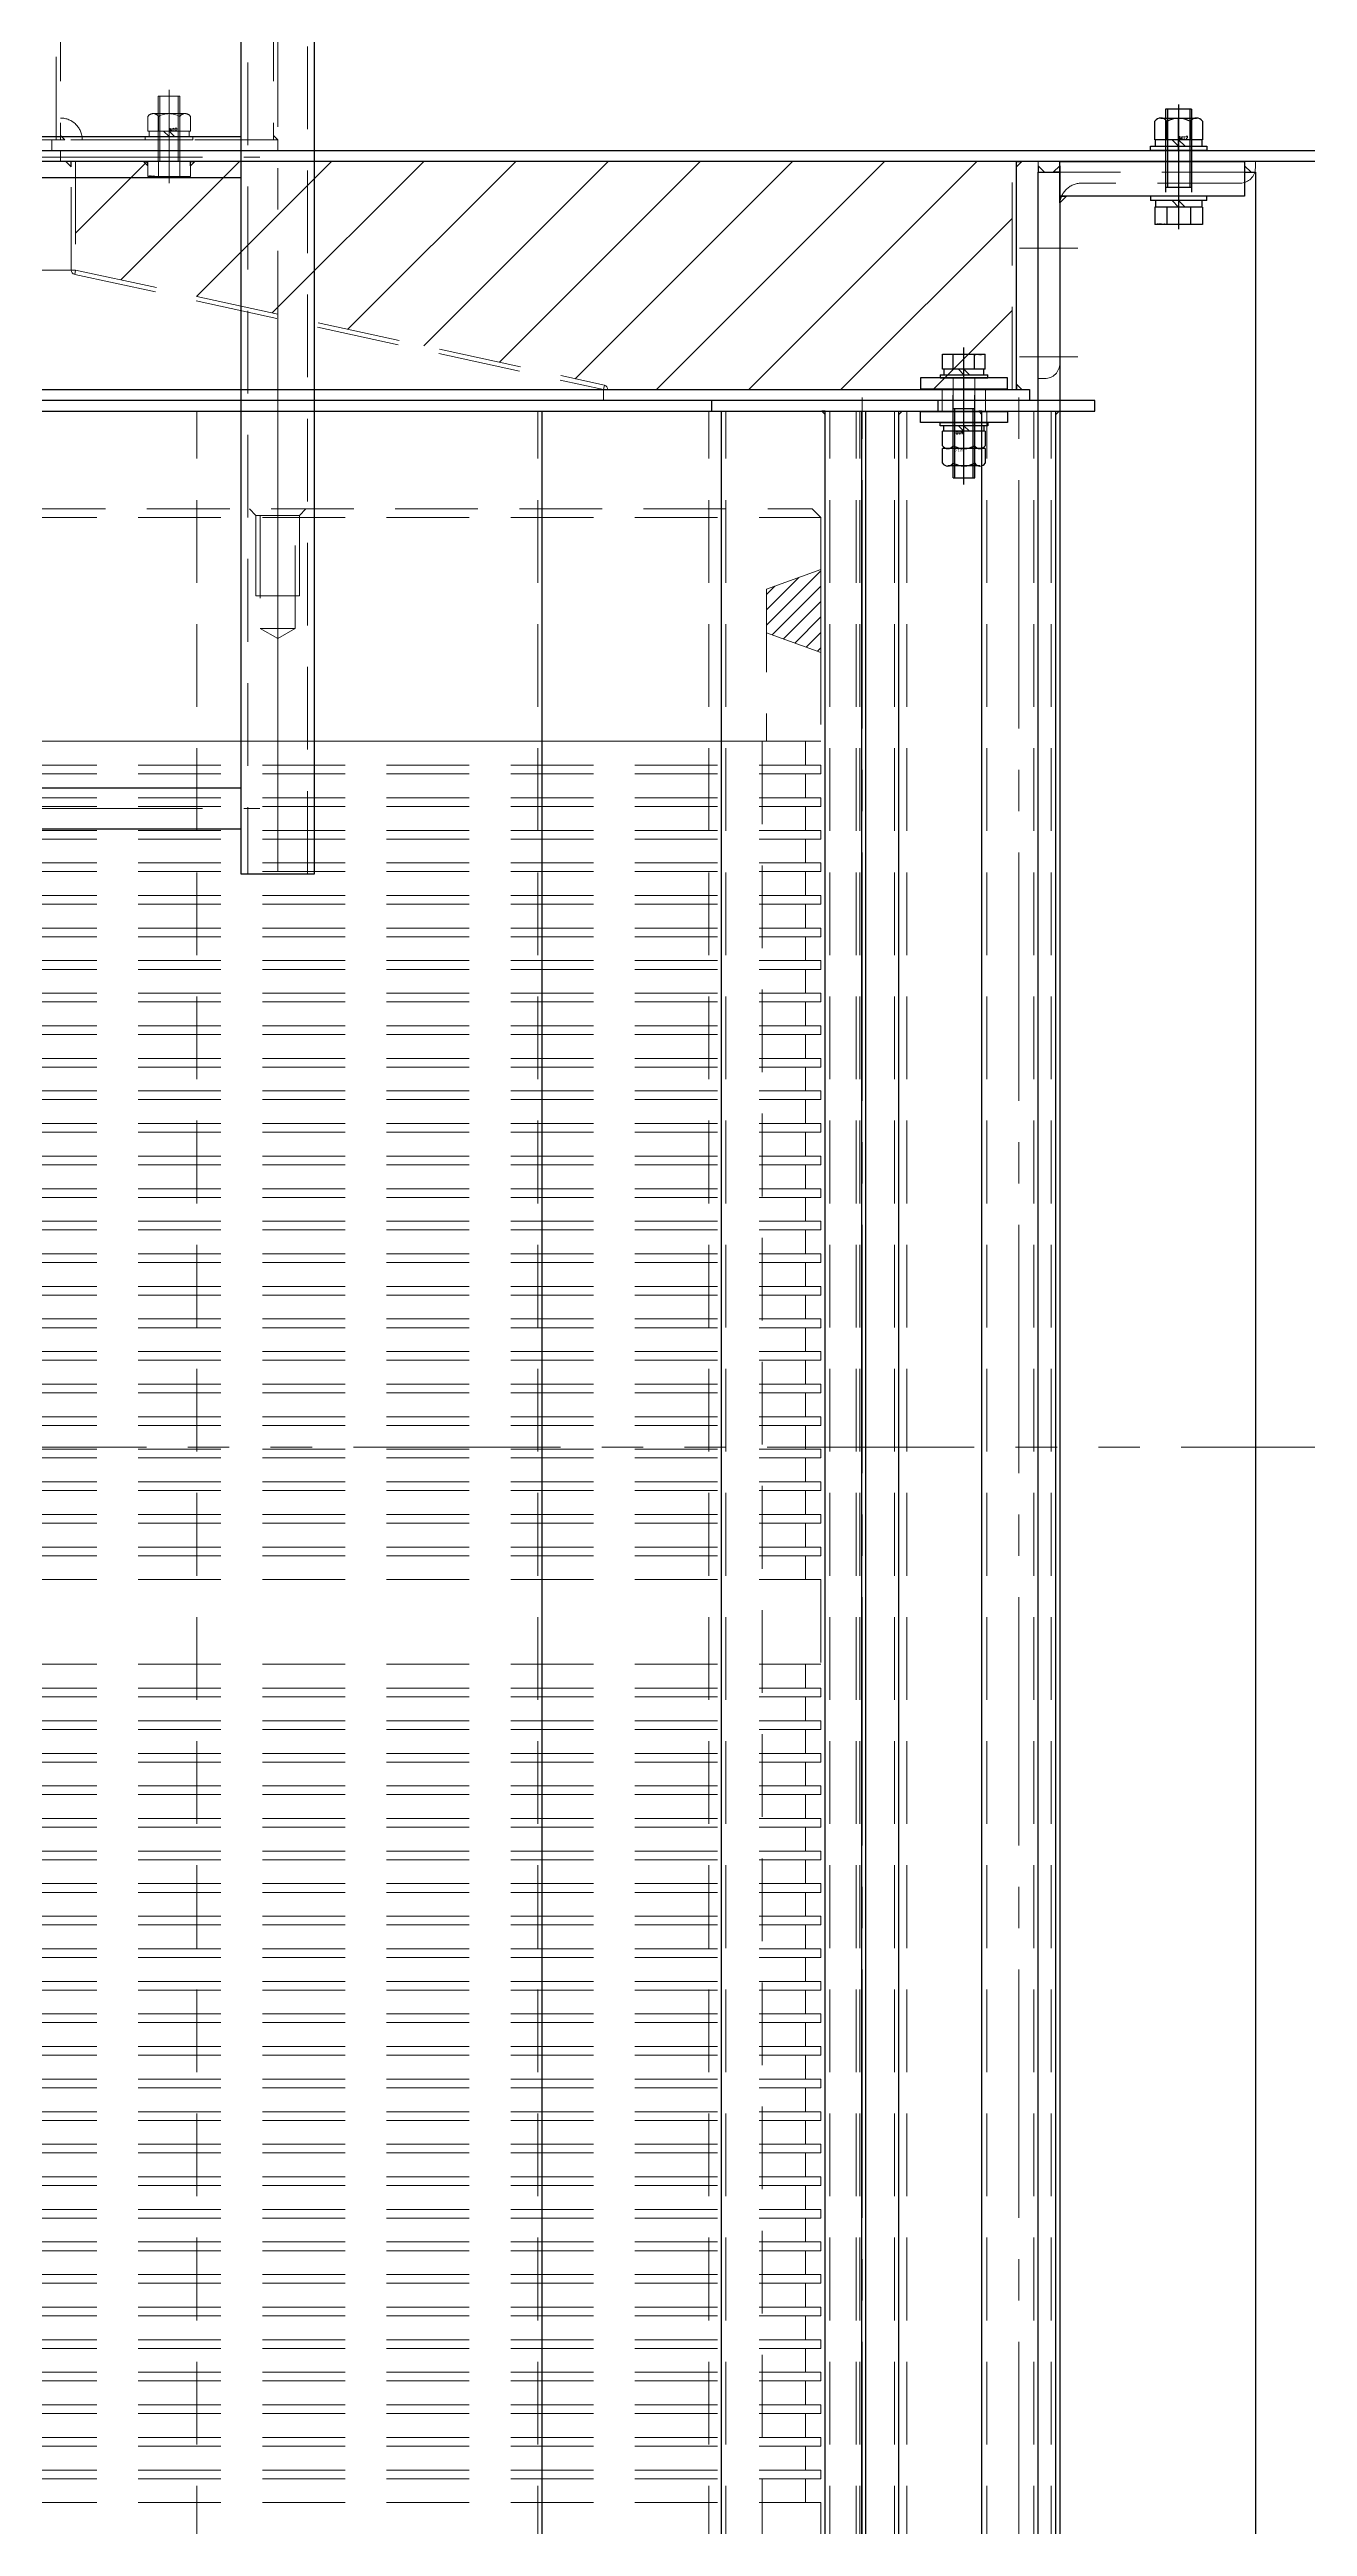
# Model space of a CAD drawing. Header units: millimetres. Extents: x -16130 to 36813, y -8099 to 27484.
# Drawn here: x 28755 to 29334, y 3811 to 4952 of the extents above; entities that cross this region are included whole.
import ezdxf

# ---------------------------------------------------------------- set-up
doc = ezdxf.new("R2010")
doc.units = ezdxf.units.MM
doc.header["$LTSCALE"] = 6
for name, pattern in [('CENTER2', [28.575, 19.05, -3.175, 3.175, -3.175]), ('HIDDEN', [9.525, 6.35, -3.175]), ('PHANTOM2', [31.75, 15.875, -3.175, 3.175, -3.175, 3.175, -3.175])]:
    doc.linetypes.add(name, pattern=pattern)
for name, color, linetype, lineweight in [('04_HIDDEN', 2, 'HIDDEN', 13), ('05_CENTER', 4, 'CENTER2', 13), ('06_PHANTOM', 2, 'PHANTOM2', 13), ('08_DIM', 3, 'Continuous', 13)]:
    doc.layers.add(name, color=color, linetype=linetype, lineweight=lineweight)
doc.layers.add('10_DRAFT', color=8, linetype='Continuous', lineweight=0, plot=False)
doc.styles.add('KANJI0', font='txt.shx', dxfattribs={"width": 0.9, "height": 30, "bigfont": 'bigfont'})
doc.styles.add('KSS_TXT', font='txt.shx', dxfattribs={"bigfont": 'extfont2.shx'})
doc.styles.add('KSS_TXT_L', font='txt.shx', dxfattribs={"height": 3, "bigfont": 'extfont2.shx'})

# ---------------------------------------------------------------- blocks, each defined once
blk = doc.blocks.new('A$C2B834F33_1_1')
at = {"color": 0}
for p, q in [((0, 0), (-100, 0)), ((-100, -3), (-100, 0)), ((0, 0), (0, -100)), ((-93, -10), (-20, -10)), ((-10, -20), (-10, -93)), ((-3, -100), (0, -100))]:
    blk.add_line(p, q, dxfattribs=at)
for centre, radius, start, end in [((-93, -3), 7, 180, 270), ((-20, -20), 10, 0, 90), ((-3, -93), 7, 180, 270)]:
    blk.add_arc(centre, radius, start, end, dxfattribs=at)
blk = doc.blocks.new('A$C036E680E_1_1')
at = {"color": 0}
blk.add_line((610, 2592), (610, -934), dxfattribs=at)
at = {"color": 3}
for points in [[(600, 2592), (603, 2592), (600, 2595), (600, 2595)], [(610, 2592), (607, 2592), (610, 2595), (610, 2595)], [(695, 2592), (698, 2592), (695, 2595), (695, 2595)], [(610, 2581), (613, 2581), (610, 2578), (610, 2578)]]:
    blk.add_lwpolyline(points, close=True, dxfattribs=at)
at = {"color": 0}
blk.add_lwpolyline([(695, 2592), (700, 2592), (700, -934), (600, -934), (600, 2592), (610, 2592)], dxfattribs=at)
blk.add_lwpolyline([(610, 2597), (695, 2597), (695, 2581), (610, 2581)], close=True, dxfattribs=at)
at = {"layer": '04_HIDDEN'}
blk.add_line((695, 2592), (610, 2592), dxfattribs=at)
at = {"layer": '05_CENTER'}
for p, q in [((664.7, 2605.8), (664.7, 2571.9)), ((591.5, 2557), (618.3, 2557)), ((591.5, 2507), (618.3, 2507))]:
    blk.add_line(p, q, dxfattribs=at)
at = {"layer": '04_HIDDEN', "xscale": -1}
blk.add_blockref('A$C2B834F33_1_1', (600, 2597), dxfattribs=at)
blk = doc.blocks.new('A$C742A68D0_1_1_1')
at = {"color": 0}
for p, q in [((-9.8, 7), (9.8, 7)), ((-9.8, 0), (-9.8, 7)), ((-9.8, 0), (9.8, 0)), ((-4.9, 0), (-4.9, 7)), ((4.9, 0), (4.9, 7)), ((9.8, 0), (9.8, 7))]:
    blk.add_line(p, q, dxfattribs=at)
at = {"color": 0, "linetype": 'HIDDEN'}
for p, q in [((-5, -30), (-5, 0)), ((-4.2, -30), (-4.2, 0)), ((4.2, -30), (4.2, 0)), ((5, -30), (5, 0)), ((-5, -30), (5, -30))]:
    blk.add_line(p, q, dxfattribs=at)
at = {"color": 0, "linetype": 'CENTER2'}
blk.add_line((0, -33), (0, 10), dxfattribs=at)
at = {"layer": '10_DRAFT', "style": 'KSS_TXT_L'}
blk.add_text('BT-M10x30L', height=0.3, dxfattribs=at).set_placement((6.8, 6.7))
blk = doc.blocks.new('A$C693B3F9C_1_1')
h = blk.add_hatch()
h.set_pattern_fill('_USER', color=3, scale=30, angle=135, pattern_type=0)
h.set_pattern_definition([(45, (-28794, -6915.302), (-21.213203, 21.213203), [])])
h.paths.add_polyline_path([(157, 0), (157, 0), (588, 0), (588, -105), (400, -105), (400.4, -103), (157, -50), (157, -50)])
at = {"color": 0}
blk.add_line((590, -105), (590, 0), dxfattribs=at)
blk.add_lwpolyline([(-905, 5), (905, 5), (905, 0), (-905, 0)], close=True, dxfattribs=at)
at = {"color": 3}
for points in [[(155, 0), (152.5, 0), (152.5, 0), (155, -2.5)], [(190.2, 0), (188.2, 0), (188.2, 0), (190.2, -2)], [(209.8, 0), (211.8, 0), (211.8, 0), (209.8, -2)], [(590, 0), (592.5, 0), (592.5, 0), (590, -2.5)], [(590, -105), (592.5, -105), (592.5, -105), (590, -102.5)]]:
    blk.add_lwpolyline(points, close=True, dxfattribs=at)
at = {"color": 0}
blk.add_lwpolyline([(82.6, -105), (596, -105), (596, -110), (82.6, -110)], dxfattribs=at)
at = {"layer": '04_HIDDEN'}
for p, q in [((150, 5), (150, 0)), ((588, -105), (588, 0)), ((-155, -50), (155, -50)), ((156.6, -52), (157, -50)), ((156.6, -52), (400, -105)), ((157, -50), (400.4, -103)), ((400, -105), (400.4, -103)), ((400, -110), (400, -105))]:
    blk.add_line(p, q, dxfattribs=at)
blk.add_lwpolyline([(155, 0), (157, 0), (157, -50), (155, -50)], close=True, dxfattribs=at)
at = {"layer": '05_CENTER'}
for p, q in [((664.7, 16.9), (664.7, -11)), ((565.8, -116.4), (565.8, -98.6))]:
    blk.add_line(p, q, dxfattribs=at)
at = {"layer": '08_DIM'}
for centre, start, end in [((157, -50), 180, 257.7066), ((400, -105), 0, 78.1666)]:
    blk.add_arc(centre, 2, start, end, dxfattribs=at)
at = {"layer": '04_HIDDEN', "rotation": 180}
blk.add_blockref('A$C742A68D0_1_1_1', (200, 0), dxfattribs=at)
blk = doc.blocks.new('A$C28E10C10_1_1_1')
h = blk.add_hatch()
h.set_pattern_fill('_USER', color=3, scale=5, angle=45, style=0, pattern_type=0)
h.set_pattern_definition([(45, (-1256.782, -15543.1433), (-3.5355339, 3.5355339), [])])
h.paths.add_polyline_path([(500, 2270.1), (475, 2261), (475, 2241), (500, 2231.9)])
at = {"color": 0}
for p, q in [((-500, 2294), (500, 2294)), ((-496, 2298), (496, 2298)), ((500, 2294), (496, 2298)), ((500, 2294), (500, 2191)), ((-500, 2191), (500, 2191)), ((493, 2191), (493, 2180)), ((-500, 2180), (500, 2180)), ((500, 2180), (500, 2176)), ((-500, 2176), (500, 2176)), ((493, 2176), (493, 2165)), ((-500, 2165), (500, 2165)), ((-500, 2161), (500, 2161)), ((493, 2161), (493, 2150)), ((500, 2165), (500, 2161)), ((-500, 2150), (500, 2150)), ((-500, 2146), (500, 2146)), ((493, 2146), (493, 2135)), ((500, 2150), (500, 2146)), ((-500, 2135), (500, 2135)), ((500, 2135), (500, 2131)), ((-500, 2131), (500, 2131)), ((493, 2131), (493, 2120)), ((-500, 2120), (500, 2120)), ((-500, 2116), (500, 2116)), ((493, 2116), (493, 2105)), ((500, 2120), (500, 2116)), ((-500, 2105), (500, 2105)), ((-500, 2101), (500, 2101)), ((493, 2101), (493, 2090)), ((500, 2105), (500, 2101)), ((-500, 2090), (500, 2090)), ((500, 2090), (500, 2086)), ((-500, 2086), (500, 2086)), ((493, 2086), (493, 2075)), ((-500, 2075), (500, 2075)), ((-500, 2071), (500, 2071)), ((493, 2071), (493, 2060)), ((500, 2075), (500, 2071)), ((-500, 2060), (500, 2060)), ((-500, 2056), (500, 2056)), ((493, 2056), (493, 2045)), ((500, 2060), (500, 2056)), ((-500, 2045), (500, 2045)), ((500, 2045), (500, 2041)), ((-500, 2041), (500, 2041)), ((493, 2041), (493, 2030)), ((-500, 2030), (500, 2030)), ((-500, 2026), (500, 2026)), ((493, 2026), (493, 2015)), ((500, 2030), (500, 2026)), ((-500, 2015), (500, 2015)), ((-500, 2011), (500, 2011)), ((493, 2011), (493, 2000)), ((500, 2015), (500, 2011)), ((-500, 2000), (500, 2000)), ((-500, 1996), (500, 1996)), ((493, 1996), (493, 1985)), ((500, 2000), (500, 1996)), ((-500, 1985), (500, 1985)), ((500, 1985), (500, 1981)), ((-500, 1981), (500, 1981)), ((493, 1981), (493, 1970)), ((-500, 1970), (500, 1970)), ((-500, 1966), (500, 1966)), ((493, 1966), (493, 1955)), ((500, 1970), (500, 1966)), ((-500, 1955), (500, 1955)), ((-500, 1951), (500, 1951)), ((493, 1951), (493, 1940)), ((500, 1955), (500, 1951)), ((-500, 1940), (500, 1940)), ((500, 1940), (500, 1936)), ((-500, 1936), (500, 1936)), ((493, 1936), (493, 1925)), ((-500, 1925), (500, 1925)), ((-500, 1921), (500, 1921)), ((493, 1921), (493, 1910)), ((500, 1925), (500, 1921)), ((-500, 1910), (500, 1910)), ((-500, 1906), (500, 1906)), ((493, 1906), (493, 1895)), ((500, 1910), (500, 1906)), ((-500, 1895), (500, 1895)), ((500, 1895), (500, 1891)), ((-500, 1891), (500, 1891)), ((493, 1891), (493, 1880)), ((-500, 1880), (500, 1880)), ((-500, 1876), (500, 1876)), ((493, 1876), (493, 1865)), ((500, 1880), (500, 1876)), ((-500, 1865), (500, 1865)), ((-500, 1861), (500, 1861)), ((493, 1861), (493, 1850)), ((500, 1865), (500, 1861)), ((-500, 1850), (500, 1850)), ((500, 1850), (500, 1846)), ((-500, 1846), (500, 1846)), ((493, 1846), (493, 1835)), ((-500, 1835), (500, 1835)), ((-500, 1831), (500, 1831)), ((493, 1831), (493, 1820)), ((500, 1835), (500, 1831)), ((-500, 1820), (500, 1820)), ((-500, 1816), (500, 1816)), ((493, 1816), (493, 1805)), ((500, 1820), (500, 1816)), ((-500, 1805), (500, 1805)), ((500, 1805), (500, 1766)), ((-500, 1766), (500, 1766)), ((-500, 1766), (500, 1766)), ((493, 1766), (493, 1755)), ((-500, 1755), (500, 1755)), ((-500, 1751), (500, 1751)), ((493, 1751), (493, 1740)), ((500, 1755), (500, 1751)), ((-500, 1740), (500, 1740)), ((-500, 1736), (500, 1736)), ((493, 1736), (493, 1725)), ((500, 1740), (500, 1736)), ((-500, 1725), (500, 1725)), ((500, 1725), (500, 1721)), ((-500, 1721), (500, 1721)), ((493, 1721), (493, 1710)), ((-500, 1710), (500, 1710)), ((-500, 1706), (500, 1706)), ((493, 1706), (493, 1695)), ((500, 1710), (500, 1706)), ((-500, 1695), (500, 1695)), ((-500, 1691), (500, 1691)), ((493, 1691), (493, 1680)), ((500, 1695), (500, 1691)), ((-500, 1680), (500, 1680)), ((500, 1680), (500, 1676)), ((-500, 1676), (500, 1676)), ((493, 1676), (493, 1665)), ((-500, 1665), (500, 1665)), ((-500, 1661), (500, 1661)), ((493, 1661), (493, 1650)), ((500, 1665), (500, 1661)), ((-500, 1650), (500, 1650)), ((-500, 1646), (500, 1646)), ((493, 1646), (493, 1635)), ((500, 1650), (500, 1646)), ((-500, 1635), (500, 1635)), ((-500, 1631), (500, 1631)), ((493, 1631), (493, 1620)), ((500, 1635), (500, 1631)), ((-500, 1620), (500, 1620)), ((500, 1620), (500, 1616)), ((-500, 1616), (500, 1616)), ((493, 1616), (493, 1605)), ((-500, 1605), (500, 1605)), ((-500, 1601), (500, 1601)), ((493, 1601), (493, 1590)), ((500, 1605), (500, 1601)), ((-500, 1590), (500, 1590)), ((-500, 1586), (500, 1586)), ((493, 1586), (493, 1575)), ((500, 1590), (500, 1586)), ((-500, 1575), (500, 1575)), ((500, 1575), (500, 1571)), ((-500, 1571), (500, 1571)), ((493, 1571), (493, 1560)), ((-500, 1560), (500, 1560)), ((-500, 1556), (500, 1556)), ((493, 1556), (493, 1545)), ((500, 1560), (500, 1556)), ((-500, 1545), (500, 1545)), ((-500, 1541), (500, 1541)), ((493, 1541), (493, 1530)), ((500, 1545), (500, 1541)), ((-500, 1530), (500, 1530)), ((500, 1530), (500, 1526)), ((-500, 1526), (500, 1526)), ((493, 1526), (493, 1515)), ((-500, 1515), (500, 1515)), ((-500, 1511), (500, 1511)), ((493, 1511), (493, 1500)), ((500, 1515), (500, 1511)), ((-500, 1500), (500, 1500)), ((-500, 1496), (500, 1496)), ((493, 1496), (493, 1485)), ((500, 1500), (500, 1496)), ((-500, 1485), (500, 1485)), ((500, 1485), (500, 1481)), ((-500, 1481), (500, 1481)), ((493, 1481), (493, 1470)), ((-500, 1470), (500, 1470)), ((-500, 1466), (500, 1466)), ((493, 1466), (493, 1455)), ((500, 1470), (500, 1466)), ((-500, 1455), (500, 1455)), ((-500, 1451), (500, 1451)), ((493, 1451), (493, 1440)), ((500, 1455), (500, 1451)), ((-500, 1440), (500, 1440)), ((500, 1440), (500, 1436)), ((-500, 1436), (500, 1436)), ((493, 1436), (493, 1425)), ((-500, 1425), (500, 1425)), ((-500, 1421), (500, 1421)), ((493, 1421), (493, 1410)), ((500, 1425), (500, 1421)), ((-500, 1410), (500, 1410)), ((-500, 1406), (500, 1406)), ((493, 1406), (493, 1395)), ((500, 1410), (500, 1406)), ((-500, 1395), (500, 1395)), ((500, 1395), (500, 1391)), ((-500, 1391), (500, 1391)), ((493, 1391), (493, 1380)), ((-500, 1380), (500, 1380)), ((500, 1380), (500, 1341))]:
    blk.add_line(p, q, dxfattribs=at)
at = {"layer": '04_HIDDEN'}
for p, q in [((240, 2295), (237, 2298)), ((260, 2295), (240, 2295)), ((240, 2295), (240, 2258)), ((242, 2295), (242, 2243)), ((258, 2243), (258, 2295)), ((260, 2295), (263, 2298)), ((260, 2258), (260, 2295)), ((500, 2270.1), (475, 2261)), ((475, 2261), (475, 2191)), ((240, 2258), (260, 2258)), ((258, 2243), (242, 2243)), ((250, 2238.4), (242, 2243)), ((258, 2243), (250, 2238.4)), ((500, 2231.9), (475, 2241)), ((475, 2191), (-475, 2191)), ((473, 2191), (473, 105))]:
    blk.add_line(p, q, dxfattribs=at)
at = {"layer": '05_CENTER'}
blk.add_line((250, 2304.4), (250, 2233.1), dxfattribs=at)
at = {"layer": '08_DIM'}
blk.add_line((500, 2231.9), (500, 2270.1), dxfattribs=at)
blk = doc.blocks.new('A$C7D087C01_1_1')
blk.add_blockref('A$C28E10C10_1_1_1', (-175, 139))
blk = doc.blocks.new('A$C70905D72_1_1')
at = {"color": 0}
for p, q in [((-5, -338.5), (-2370, -338.5)), ((-5, -468.7), (-2370, -468.7)), ((-5, -502.7), (-2370, -502.7))]:
    blk.add_line(p, q, dxfattribs=at)
blk.add_lwpolyline([(-2375, -520.7), (-2375, 33.2), (-2370, 33.2), (-2370, -520.7)], close=True, dxfattribs=at)
at = {"color": 3}
for points in [[(-2370, -468.7), (-2370, -467.2), (-2370, -467.2), (-2368.5, -468.7)], [(-2370, -502.7), (-2370, -504.2), (-2370, -504.2), (-2368.5, -502.7)]]:
    blk.add_lwpolyline(points, close=True, dxfattribs=at)
at = {"layer": '04_HIDDEN'}
for p, q in [((-5, -179.5), (-2370, -179.5)), ((-5, -336.5), (-2370, -336.5)), ((-5, -415.2), (-2370, -415.2)), ((-5, -470.9), (-2370, -470.9)), ((-5, -483), (-2370, -483)), ((-5, -484.7), (-2370, -484.7)), ((-5, -500.6), (-2370, -500.6))]:
    blk.add_line(p, q, dxfattribs=at)
at = {"layer": '05_CENTER'}
blk.add_line((4.9, -485.7), (-2390.8, -485.7), dxfattribs=at)
blk = doc.blocks.new('A$C26F62829_1_1')
at = {"color": 0}
for p, q in [((-5, 111.6), (-2370, 111.6)), ((-5, 47), (-2370, 47)), ((-5, 45.2), (-2370, 45.2)), ((-5, -8.3), (-2370, -8.3)), ((-5, -42.3), (-2370, -42.3))]:
    blk.add_line(p, q, dxfattribs=at)
blk.add_lwpolyline([(-2375, -60.3), (-2375, 116.2), (-2370, 116.2), (-2370, -60.3)], close=True, dxfattribs=at)
at = {"color": 3}
for points in [[(-2370, -8.3), (-2370, -6.8), (-2370, -6.8), (-2368.5, -8.3)], [(-2370, -42.3), (-2370, -43.8), (-2370, -43.8), (-2368.5, -42.3)]]:
    blk.add_lwpolyline(points, close=True, dxfattribs=at)
at = {"layer": '04_HIDDEN'}
for p, q in [((-5, 109.6), (-2370, 109.6)), ((-5, 26.2), (-2370, 26.2)), ((-5, -10.5), (-2370, -10.5)), ((-5, -32.2), (-2370, -32.2)), ((-5, -34.2), (-2370, -34.2)), ((-5, -40.2), (-2370, -40.2))]:
    blk.add_line(p, q, dxfattribs=at)
at = {"layer": '05_CENTER'}
for p, q in [((-2387, 0), (-2358, 0)), ((4.9, -25.3), (-2390.8, -25.3))]:
    blk.add_line(p, q, dxfattribs=at)
blk = doc.blocks.new('NCLSS10-20-10.5a_1_1')
at = {"color": 0}
blk.add_lwpolyline([(-10, 0), (10, 0), (10, 10.5), (-10, 10.5)], close=True, dxfattribs=at)
at = {"layer": '04_HIDDEN', "color": 0}
for p, q in [((-5, 10.5), (-5, 0)), ((5, 10.5), (5, 0))]:
    blk.add_line(p, q, dxfattribs=at)
at = {"layer": '10_DRAFT'}
blk.add_line((0, 10.5), (0, 0), dxfattribs=at)
blk = doc.blocks.new('WSSS40-10-5a_1_1')
at = {"color": 0}
blk.add_lwpolyline([(-5, -20), (0, -20), (0, 20), (-5, 20)], close=True, dxfattribs=at)
at = {"layer": '04_HIDDEN', "color": 0}
for p, q in [((-5, 5), (0, 5)), ((-5, -5), (0, -5))]:
    blk.add_line(p, q, dxfattribs=at)
at = {"layer": '10_DRAFT'}
blk.add_line((-5, 0), (0, 0), dxfattribs=at)
blk = doc.blocks.new('M10Nu_1_1_1_1')
at = {"color": 0}
for p, q in [((-9.8, 0), (-9.8, 6.7)), ((-9.8, 0), (9.8, 0)), ((-7.4, 8), (7.4, 8)), ((-4.9, 0), (-4.9, 6.7)), ((4.9, 6.7), (4.9, 0)), ((9.8, 6.7), (9.8, 0))]:
    blk.add_line(p, q, dxfattribs=at)
at = {"color": 0, "linetype": 'CENTER2'}
blk.add_line((0, 8), (0, 0), dxfattribs=at)
at = {"color": 0}
for centre, radius, start, end in [((-7.4, 5.1), 2.94, 33.626, 146.374), ((0, -1.8), 9.8, 60, 120), ((7.4, 5.1), 2.94, 33.626, 146.374)]:
    blk.add_arc(centre, radius, start, end, dxfattribs=at)
at = {"layer": '10_DRAFT', "style": 'KANJI0', "width": 0.82}
blk.add_text('Ｍ１０', height=1.25, dxfattribs=at).set_placement((0.3, 0.1))
blk = doc.blocks.new('M10Nza_1_1_1_1')
at = {"color": 0}
for p, q in [((-7.3, 12), (7.4, 12)), ((-9.8, 4), (-9.8, 10.7)), ((-9.8, 4), (9.8, 4)), ((-9.2, 1.5), (-9.2, 4)), ((-4.9, 4), (-4.9, 10.7)), ((0, 1.5), (-2.5, 4)), ((0, 4), (2.5, 1.5)), ((4.9, 10.7), (4.9, 4)), ((9.2, 4), (9.2, 1.5)), ((9.8, 10.7), (9.8, 4))]:
    blk.add_line(p, q, dxfattribs=at)
at = {"color": 0, "linetype": 'CENTER2'}
blk.add_line((0, 12), (0, 0), dxfattribs=at)
at = {"color": 0}
blk.add_lwpolyline([(-11, 1.5), (11, 1.5), (11, 0), (-11, 0)], close=True, dxfattribs=at)
for centre, radius, start, end in [((-7.3, 9.1), 2.94, 33.626, 146.374), ((0, 2.2), 9.8, 60, 120), ((7.4, 9.1), 2.94, 33.626, 146.374)]:
    blk.add_arc(centre, radius, start, end, dxfattribs=at)
at = {"layer": '10_DRAFT', "style": 'KSS_TXT'}
blk.add_text('M10', height=1.25, dxfattribs=at).set_placement((0.3, 4.1))
blk = doc.blocks.new('A$C7C5040DC_1_1')
at = {"color": 0, "linetype": 'CENTER2'}
blk.add_line((0, -49), (0, 14), dxfattribs=at)
at = {"color": 0}
for p, q in [((-11, 1.5), (11, 1.5)), ((-11, 1.5), (-11, 0)), ((-11, 0), (11, 0)), ((-9.8, 11), (9.8, 11)), ((-9.8, 4), (-9.8, 11)), ((9.8, 4), (-9.8, 4)), ((-9.3, 4), (-9.3, 1.5)), ((-4.9, 4), (-4.9, 11)), ((0, 1.5), (-2.5, 4)), ((0, 4), (2.5, 1.5)), ((4.9, 4), (4.9, 11)), ((9.2, 1.5), (9.2, 4)), ((9.8, 4), (9.8, 11)), ((11, 0), (11, 1.5))]:
    blk.add_line(p, q, dxfattribs=at)
at = {"color": 0, "linetype": 'HIDDEN'}
for p, q in [((-5, -46), (-5, 0)), ((5, -46), (5, 0)), ((-5, -14), (5, -14)), ((-4.2, -46), (-4.2, -14)), ((4.2, -46), (4.2, -14)), ((-5, -46), (5, -46))]:
    blk.add_line(p, q, dxfattribs=at)
at = {"layer": '10_DRAFT', "style": 'KSS_TXT_L'}
blk.add_text('BT-M10x50L,SW,PW', height=0.3, dxfattribs=at).set_placement((5.2, 10.7))
blk = doc.blocks.new('A$C25542269_1_1')
blk.add_blockref('A$C7C5040DC_1_1', (599.1, 2385.3))
at = {"xscale": -1, "rotation": 89.99999999999997}
for name, p in [('A$C70905D72_1_1', (66.5, 0)), ('A$C26F62829_1_1', (599.1, 0))]:
    blk.add_blockref(name, p, dxfattribs=at)
at = {"color": 4, "rotation": 270}
blk.add_blockref('WSSS40-10-5a_1_1', (599.1, 2380.3), dxfattribs=at)
at = {"color": 4, "xscale": -1, "rotation": 270}
blk.add_blockref('WSSS40-10-5a_1_1', (599.1, 2369.8), dxfattribs=at)
at = {"rotation": 180}
for name, p in [('M10Nza_1_1_1_1', (599.1, 2364.8)), ('M10Nu_1_1_1_1', (599.1, 2352.8))]:
    blk.add_blockref(name, p, dxfattribs=at)
at = {"layer": '04_HIDDEN', "color": 4}
blk.add_blockref('NCLSS10-20-10.5a_1_1', (599.1, 2369.8), dxfattribs=at)
blk = doc.blocks.new('A$C7E0F0FFE_1_1_1')
for p, q in [((457.5, 1300), (457.5, -2220)), ((491.5, -2220), (491.5, 1300)), ((457.5, -2220), (491.5, -2220))]:
    blk.add_line(p, q)
for points in [[(-8.5, -1880.5), (457.5, -1880.5), (457.5, -1899.5), (-8.5, -1899.5)], [(-8.5, -2180.5), (457.5, -2180.5), (457.5, -2199.5), (-8.5, -2199.5)]]:
    blk.add_lwpolyline(points, close=True)
at = {"layer": '04_HIDDEN'}
for p, q in [((460.7, 1296.8), (460.7, -2220)), ((488.3, -2220), (488.3, 1296.8))]:
    blk.add_line(p, q, dxfattribs=at)
at = {"layer": '05_CENTER'}
for p, q in [((474.5, 1324.4), (474.5, -2227.3)), ((-17.3, -1890), (466.3, -1890)), ((-17.3, -2190), (466.3, -2190))]:
    blk.add_line(p, q, dxfattribs=at)
blk = doc.blocks.new('A$C174B6162_1_1')
blk.add_blockref('A$C7E0F0FFE_1_1_1', (0, 0))
blk = doc.blocks.new('M12Nza_1_1_1_1')
at = {"color": 0}
for p, q in [((-10.9, 5), (-10.9, 13.5)), ((-8.2, 15), (8.2, 15)), ((-5.5, 5), (-5.5, 13.5)), ((5.5, 5), (5.5, 13.5)), ((11, 13.5), (11, 5)), ((11, 5), (-10.9, 5)), ((-10.7, 2), (-10.7, 5)), ((0, 2), (-3, 5)), ((0, 5), (3, 2)), ((10.7, 5), (10.7, 2))]:
    blk.add_line(p, q, dxfattribs=at)
at = {"color": 0, "linetype": 'CENTER2'}
blk.add_line((0, 0), (0, 15), dxfattribs=at)
at = {"color": 0}
blk.add_lwpolyline([(-13, 2), (13, 2), (13, 0), (-13, 0)], close=True, dxfattribs=at)
for centre, radius, start, end in [((-8.2, 11.7), 3.29, 33.626, 146.374), ((0, 4), 10.9, 60, 120), ((8.2, 11.7), 3.29, 33.626, 146.374)]:
    blk.add_arc(centre, radius, start, end, dxfattribs=at)
at = {"layer": '10_DRAFT', "style": 'KSS_TXT'}
blk.add_text('M12', height=1.5, dxfattribs=at).set_placement((0.3, 5.1))
blk = doc.blocks.new('A$C4D316DC8_1_1_1_1')
at = {"color": 0}
for p, q in [((-11, 13), (11, 13)), ((-11, 5), (-11, 13)), ((-5.5, 5), (-5.5, 13)), ((5.5, 5), (5.5, 13)), ((11, 5), (11, 13)), ((-13, 2), (13, 2)), ((-13, 2), (-13, 0)), ((-13, 0), (13, 0)), ((-11, 5), (11, 5)), ((-10.8, 5), (-10.8, 2)), ((0, 2), (-3, 5)), ((0, 5), (3, 2)), ((10.7, 2), (10.7, 5)), ((13, 0), (13, 2))]:
    blk.add_line(p, q, dxfattribs=at)
at = {"color": 0, "linetype": 'CENTER2'}
blk.add_line((0, -42.2), (0, 15.2), dxfattribs=at)
at = {"color": 0, "linetype": 'HIDDEN'}
for p, q in [((-6, -40), (-6, 0)), ((6, -40), (6, 0)), ((-6, -4), (6, -4)), ((-5.1, -40), (-5.1, -4)), ((5.1, -40), (5.1, -4)), ((-6, -40), (6, -40))]:
    blk.add_line(p, q, dxfattribs=at)
at = {"layer": '10_DRAFT', "style": 'KSS_TXT_L'}
blk.add_text('BT-M12x45L,SW,PW', height=0.3, dxfattribs=at).set_placement((6.4, 12.7))
blk = doc.blocks.new('A$C68454564')
at = {"color": 0}
for p, q in [((-250, 350), (-250, 550)), ((250, 350), (250, 550)), ((-250, 350), (-300, 300)), ((-250, 350), (250, 350)), ((250, 350), (300, 300)), ((-300, 300), (-298.6, 298.6)), ((-248, 298.6), (-248, 5)), ((-150, 5), (-150, 298.6)), ((-1.5, 298.6), (-1.5, 5)), ((1.5, 298.6), (1.5, 5)), ((150, 298.6), (150, 5)), ((248, 298.6), (248, 5)), ((300, 300), (298.6, 298.6)), ((150, 5), (-150, 5))]:
    blk.add_line(p, q, dxfattribs=at)
for p, q in [((-250, 550), (250, 550)), ((-300, 300), (300, 300)), ((298.6, 298.6), (-298.6, 298.6))]:
    blk.add_line(p, q)
at = {"color": 3}
for points in [[(-150, 630), (-152, 630), (-152, 630), (-150, 632)], [(150, 630), (152, 630), (152, 630), (150, 632)], [(-248, 5), (-250, 5), (-250, 5), (-248, 7)], [(-150, 5), (-152, 5), (-152, 5), (-150, 7)], [(-1.5, 5), (-3.5, 5), (-3.5, 5), (-1.5, 7)], [(1.5, 5), (3.5, 5), (3.5, 5), (1.5, 7)], [(150, 5), (152, 5), (152, 5), (150, 7)], [(248, 5), (250, 5), (250, 5), (248, 7)]]:
    blk.add_lwpolyline(points, close=True, dxfattribs=at)
at = {"color": 0}
blk.add_lwpolyline([(-250, 0), (250, 0), (250, 5), (-250, 5)], close=True, dxfattribs=at)
for centre, start, end in [((-150, 5), 90, 180), ((150, 5), 0, 90)]:
    blk.add_arc(centre, 10, start, end, dxfattribs=at)
at = {"layer": '04_HIDDEN'}
for p, q in [((-150, 700), (150, 700)), ((-148, 5), (-148, 700)), ((148, 5), (148, 700)), ((-150, 630), (-243, 630)), ((1.5, 630), (-1.5, 630)), ((-1.5, 630), (-1.5, 298.6)), ((1.5, 630), (1.5, 298.6)), ((150, 630), (243, 630)), ((-248, 625), (-248, 550)), ((248, 625), (248, 550)), ((-248, 298.6), (-248, 550)), ((248, 298.6), (248, 550)), ((-248.6, 348.6), (-298.6, 298.6)), ((-250, 350), (-248.6, 348.6)), ((-250, 350), (-248, 350)), ((250, 350), (248, 350)), ((249, 350), (248, 350)), ((250, 350), (248.6, 348.6)), ((248.6, 348.6), (298.6, 298.6)), ((-146, 5), (-146, 0)), ((146, 5), (146, 0))]:
    blk.add_line(p, q, dxfattribs=at)
for points in [[(-150, 298.6), (-150, 700)], [(150, 298.6), (150, 700)]]:
    blk.add_lwpolyline(points, dxfattribs=at)
for centre, radius, start, end in [((-243, 625), 5, 90, 180), ((243, 625), 5, 360, 90), ((-250, 350), 2, 315, 0), ((250, 350), 2, 180, 225)]:
    blk.add_arc(centre, radius, start, end, dxfattribs=at)
at = {"layer": '05_CENTER'}
for p, q in [((-200, -9.9), (-200, 14.8)), ((200, -9.9), (200, 14.8))]:
    blk.add_line(p, q, dxfattribs=at)
at = {"layer": '10_DRAFT'}
for p, q in [((0, 0), (0, 700)), ((0, 550), (0, 300))]:
    blk.add_line(p, q, dxfattribs=at)
blk = doc.blocks.new('A$C68455BDC')
for name, p in [('A$C68454564', (0, 0)), ('M10Nza_1_1_1_1', (200, 5))]:
    blk.add_blockref(name, p)

msp = doc.modelspace()

# ---------------------------------------------------------------- linework, layer by layer
at = {"layer": '06_PHANTOM'}
msp.add_line((22226.97295, 4308.1782), (30285.75226, 4308.1782), dxfattribs=at)

# ---------------------------------------------------------------- block references
for name, p in [('A$C174B6162_1_1', (28385.11619, 6792.1782)), ('A$C693B3F9C_1_1', (28609.616, 4900.1782)), ('A$C036E680E_1_1', (28609.616, 2303.1782)), ('M12Nza_1_1_1_1', (29274.29638, 4905.1782)), ('A$C25542269_1_1', (28576.37166, 2415.1782))]:
    msp.add_blockref(name, p)
at = {"rotation": 180}
msp.add_blockref('A$C4D316DC8_1_1_1_1', (29274.29638, 4884.1782), dxfattribs=at)
at = {"layer": '04_HIDDEN'}
for name, p in [('A$C68455BDC', (28609.616, 4905.1782)), ('A$C7D087C01_1_1', (28784.61601, 2303.1782))]:
    msp.add_blockref(name, p, dxfattribs=at)

doc.saveas('drawing.dxf')
